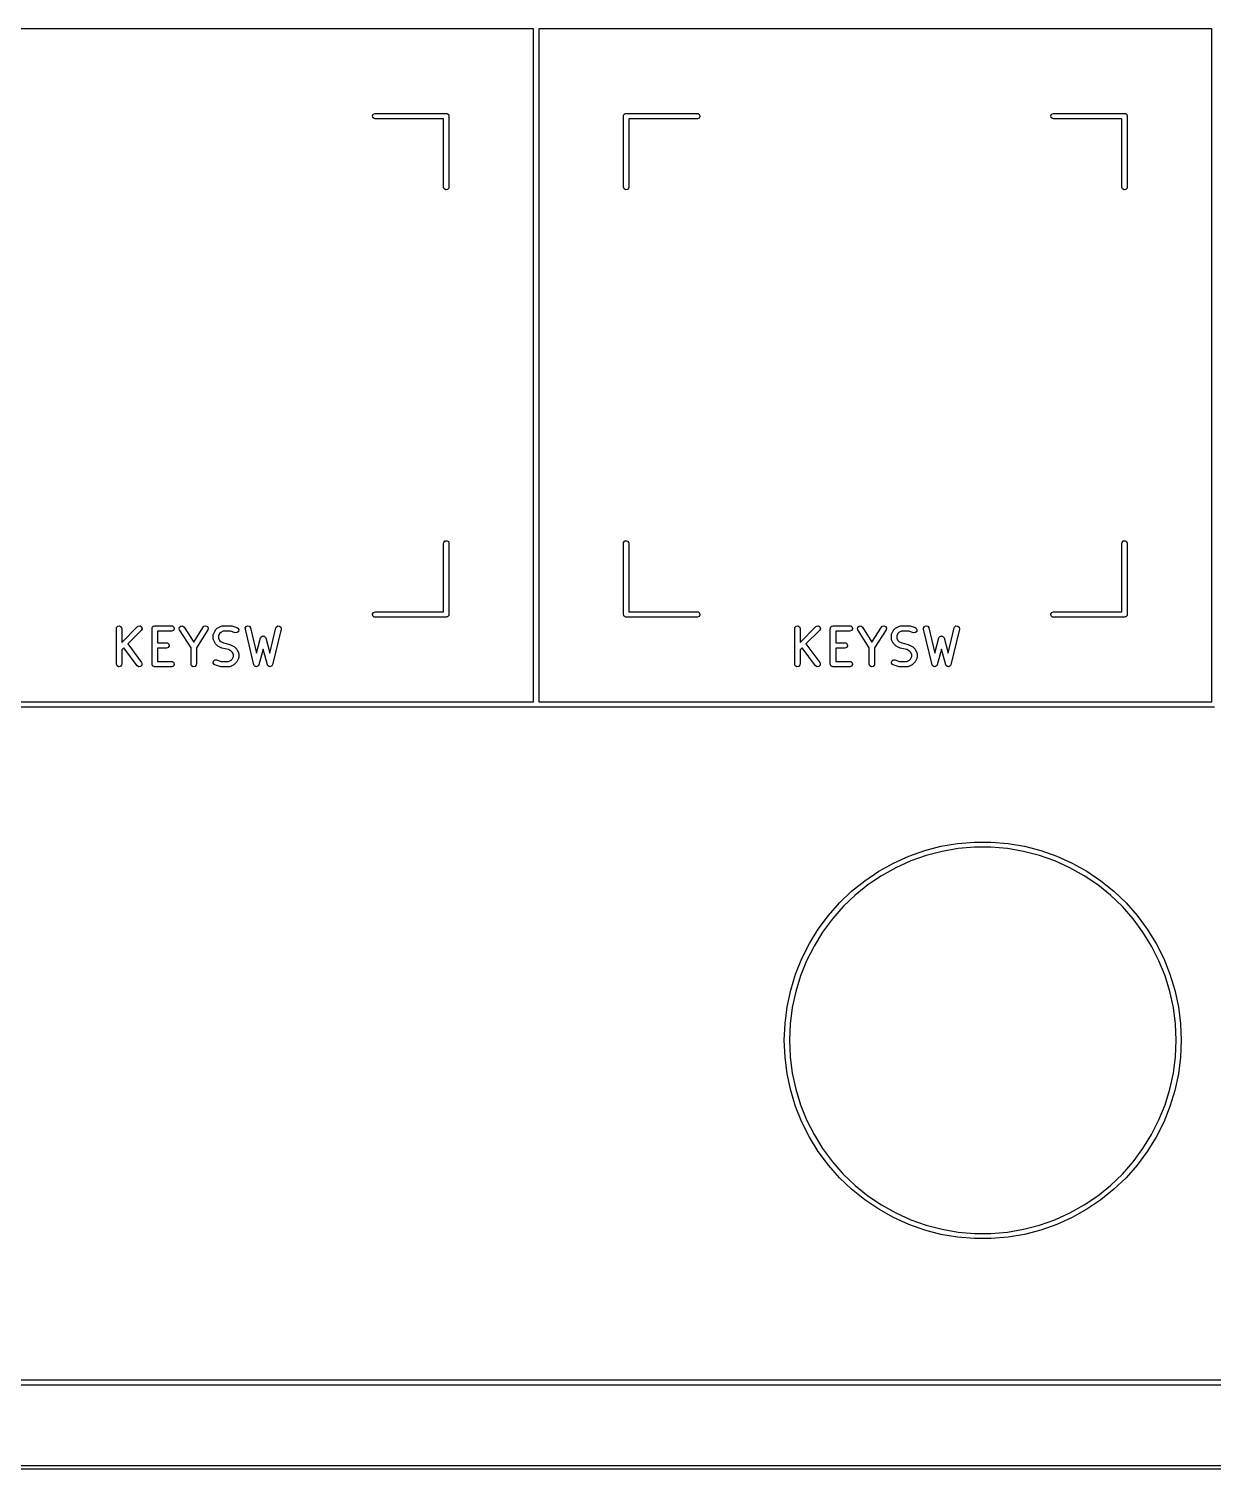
# Model space of a CAD drawing. Extents: x 382 to 810, y -162 to 0.
# Drawn here: x 548.52 to 581.78, y -161.91 to -121.45 of the extents above; entities that cross this region are included whole.
import ezdxf

# ---------------------------------------------------------------- set-up
doc = ezdxf.new("R2010")
doc.units = 0
doc.layers.add('BLACK', color=7, linetype='CONTINUOUS')

msp = doc.modelspace()

# ---------------------------------------------------------------- linework, layer by layer
at = {"layer": 'BLACK', "linetype": 'CONTINUOUS'}
for p, q in [((553.243, -121.449), (543.852, -121.449)), ((562.693, -121.449), (553.243, -121.449)), ((562.693, -140.349), (562.693, -121.449)), ((562.843, -121.449), (562.843, -140.349)), ((572.293, -121.449), (562.843, -121.449)), ((581.743, -121.449), (572.293, -121.449)), ((581.743, -140.349), (581.743, -121.449)), ((558.169, -123.886), (558.195, -123.842)), ((558.178, -123.937), (558.169, -123.886)), ((558.217, -123.97), (558.178, -123.937)), ((558.195, -123.842), (558.243, -123.824)), ((558.243, -123.974), (558.217, -123.97)), ((558.243, -123.824), (560.243, -123.824)), ((560.168, -123.974), (558.243, -123.974)), ((560.168, -125.899), (560.168, -123.974)), ((560.243, -123.824), (560.253, -123.826)), ((560.253, -123.826), (560.256, -123.826)), ((560.256, -123.826), (560.259, -123.827)), ((560.259, -123.827), (560.269, -123.829)), ((560.269, -123.829), (560.284, -123.842)), ((560.284, -123.842), (560.3, -123.851)), ((560.3, -123.851), (560.303, -123.858)), ((560.303, -123.858), (560.308, -123.862)), ((560.308, -123.862), (560.311, -123.881)), ((560.311, -123.881), (560.318, -123.899)), ((560.318, -123.899), (560.318, -125.899)), ((565.218, -123.899), (565.22, -123.89)), ((565.218, -125.899), (565.218, -123.899)), ((565.219, -123.886), (565.221, -123.884)), ((565.22, -123.89), (565.219, -123.886)), ((565.221, -123.884), (565.223, -123.874)), ((565.223, -123.874), (565.235, -123.859)), ((565.235, -123.859), (565.245, -123.842)), ((565.245, -123.842), (565.251, -123.84)), ((565.251, -123.84), (565.255, -123.835)), ((565.255, -123.835), (565.275, -123.831)), ((565.275, -123.831), (565.293, -123.824)), ((565.293, -123.824), (567.293, -123.824)), ((567.293, -123.974), (565.368, -123.974)), ((565.368, -123.974), (565.368, -125.899)), ((567.293, -123.824), (567.319, -123.829)), ((567.341, -123.957), (567.293, -123.974)), ((567.319, -123.829), (567.358, -123.862)), ((567.367, -123.913), (567.341, -123.957)), ((567.358, -123.862), (567.367, -123.913)), ((577.219, -123.886), (577.245, -123.842)), ((577.228, -123.937), (577.219, -123.886)), ((577.267, -123.97), (577.228, -123.937)), ((577.245, -123.842), (577.293, -123.824)), ((577.293, -123.974), (577.267, -123.97)), ((577.293, -123.824), (579.293, -123.824)), ((579.218, -123.974), (577.293, -123.974)), ((579.218, -125.899), (579.218, -123.974)), ((579.293, -123.824), (579.303, -123.826)), ((579.303, -123.826), (579.306, -123.826)), ((579.306, -123.826), (579.309, -123.827)), ((579.309, -123.827), (579.319, -123.829)), ((579.319, -123.829), (579.334, -123.842)), ((579.334, -123.842), (579.35, -123.851)), ((579.35, -123.851), (579.353, -123.858)), ((579.353, -123.858), (579.358, -123.862)), ((579.358, -123.862), (579.361, -123.881)), ((579.361, -123.881), (579.368, -123.899)), ((579.368, -123.899), (579.368, -125.899)), ((560.186, -125.948), (560.168, -125.899)), ((560.23, -125.973), (560.186, -125.948)), ((560.28, -125.964), (560.23, -125.973)), ((560.313, -125.925), (560.28, -125.964)), ((560.318, -125.899), (560.313, -125.925)), ((565.236, -125.948), (565.218, -125.899)), ((565.28, -125.973), (565.236, -125.948)), ((565.33, -125.964), (565.28, -125.973)), ((565.363, -125.925), (565.33, -125.964)), ((565.368, -125.899), (565.363, -125.925)), ((579.236, -125.948), (579.218, -125.899)), ((579.28, -125.973), (579.236, -125.948)), ((579.33, -125.964), (579.28, -125.973)), ((579.363, -125.925), (579.33, -125.964)), ((579.368, -125.899), (579.363, -125.925)), ((560.168, -135.899), (560.173, -135.874)), ((560.168, -137.824), (560.168, -135.899)), ((560.173, -135.874), (560.205, -135.835)), ((560.205, -135.835), (560.256, -135.826)), ((560.256, -135.826), (560.3, -135.851)), ((560.3, -135.851), (560.318, -135.899)), ((560.318, -135.899), (560.318, -137.899)), ((565.218, -135.899), (565.223, -135.874)), ((565.218, -137.899), (565.218, -135.899)), ((565.223, -135.874), (565.255, -135.835)), ((565.255, -135.835), (565.306, -135.826)), ((565.306, -135.826), (565.35, -135.851)), ((565.35, -135.851), (565.368, -135.899)), ((565.368, -135.899), (565.368, -137.824)), ((579.218, -135.899), (579.223, -135.874)), ((579.218, -137.824), (579.218, -135.899)), ((579.223, -135.874), (579.255, -135.835)), ((579.255, -135.835), (579.306, -135.826)), ((579.306, -135.826), (579.35, -135.851)), ((579.35, -135.851), (579.368, -135.899)), ((579.368, -135.899), (579.368, -137.899)), ((558.169, -137.886), (558.195, -137.842)), ((558.178, -137.937), (558.169, -137.886)), ((558.217, -137.97), (558.178, -137.937)), ((558.195, -137.842), (558.243, -137.824)), ((558.243, -137.824), (560.168, -137.824)), ((560.291, -137.957), (560.285, -137.959)), ((560.301, -137.94), (560.291, -137.957)), ((560.313, -137.925), (560.301, -137.94)), ((560.315, -137.915), (560.313, -137.925)), ((560.317, -137.913), (560.315, -137.915)), ((560.318, -137.899), (560.316, -137.909)), ((560.316, -137.909), (560.317, -137.913)), ((565.225, -137.918), (565.218, -137.899)), ((565.228, -137.937), (565.225, -137.918)), ((565.233, -137.941), (565.228, -137.937)), ((565.236, -137.948), (565.233, -137.941)), ((565.252, -137.957), (565.236, -137.948)), ((565.267, -137.97), (565.252, -137.957)), ((565.368, -137.824), (567.293, -137.824)), ((567.293, -137.824), (567.319, -137.829)), ((567.341, -137.957), (567.293, -137.974)), ((567.319, -137.829), (567.358, -137.862)), ((567.367, -137.913), (567.341, -137.957)), ((567.358, -137.862), (567.367, -137.913)), ((577.219, -137.886), (577.245, -137.842)), ((577.228, -137.937), (577.219, -137.886)), ((577.267, -137.97), (577.228, -137.937)), ((577.245, -137.842), (577.293, -137.824)), ((577.293, -137.824), (579.218, -137.824)), ((579.341, -137.957), (579.335, -137.959)), ((579.351, -137.94), (579.341, -137.957)), ((579.363, -137.925), (579.351, -137.94)), ((579.365, -137.915), (579.363, -137.925)), ((579.367, -137.913), (579.365, -137.915)), ((579.368, -137.899), (579.366, -137.909)), ((579.366, -137.909), (579.367, -137.913)), ((550.978, -138.292), (550.982, -138.266)), ((550.978, -139.292), (550.978, -138.292)), ((550.982, -138.266), (551.015, -138.227)), ((551.015, -138.227), (551.066, -138.218)), ((551.066, -138.218), (551.11, -138.244)), ((551.11, -138.244), (551.128, -138.292)), ((551.128, -138.682), (551.571, -138.239)), ((551.128, -138.292), (551.128, -138.682)), ((551.677, -138.345), (551.294, -138.727)), ((551.571, -138.239), (551.592, -138.224)), ((551.592, -138.224), (551.643, -138.219)), ((551.643, -138.219), (551.685, -138.249)), ((551.699, -138.298), (551.677, -138.345)), ((551.685, -138.249), (551.699, -138.298)), ((551.978, -138.292), (551.979, -138.282)), ((551.978, -139.292), (551.978, -138.292)), ((551.979, -138.279), (551.98, -138.276)), ((551.979, -138.282), (551.979, -138.279)), ((551.98, -138.276), (551.982, -138.266)), ((551.982, -138.266), (551.995, -138.251)), ((551.995, -138.251), (552.004, -138.234)), ((552.004, -138.234), (552.011, -138.232)), ((552.011, -138.232), (552.015, -138.227)), ((552.015, -138.227), (552.034, -138.223)), ((552.034, -138.223), (552.053, -138.217)), ((552.053, -138.217), (552.529, -138.217)), ((552.529, -138.217), (552.554, -138.221)), ((552.577, -138.349), (552.529, -138.367)), ((552.554, -138.221), (552.594, -138.254)), ((552.603, -138.305), (552.577, -138.349)), ((552.594, -138.254), (552.603, -138.305)), ((552.741, -138.308), (552.748, -138.257)), ((552.751, -138.332), (552.741, -138.308)), ((552.748, -138.257), (552.786, -138.223)), ((553.073, -138.837), (552.751, -138.332)), ((552.786, -138.223), (552.837, -138.22)), ((552.837, -138.22), (552.878, -138.252)), ((552.878, -138.252), (553.148, -138.676)), ((553.148, -138.676), (553.418, -138.252)), ((553.544, -138.332), (553.223, -138.837)), ((553.418, -138.252), (553.435, -138.232)), ((553.435, -138.232), (553.484, -138.217)), ((553.484, -138.217), (553.532, -138.236)), ((553.532, -138.236), (553.555, -138.282)), ((553.555, -138.282), (553.544, -138.332)), ((553.7, -138.449), (553.747, -138.354)), ((553.747, -138.354), (553.761, -138.335)), ((553.761, -138.334), (553.809, -138.286)), ((553.761, -138.335), (553.761, -138.334)), ((553.809, -138.286), (553.827, -138.274)), ((553.827, -138.274), (553.828, -138.272)), ((553.828, -138.272), (553.924, -138.225)), ((553.924, -138.225), (553.949, -138.217)), ((553.949, -138.217), (553.953, -138.218)), ((553.953, -138.218), (553.957, -138.217)), ((553.957, -138.217), (554.195, -138.217)), ((554.195, -138.217), (554.217, -138.221)), ((554.217, -138.221), (554.219, -138.221)), ((554.219, -138.221), (554.362, -138.268)), ((554.362, -138.268), (554.385, -138.281)), ((554.385, -138.281), (554.412, -138.324)), ((554.412, -138.324), (554.404, -138.375)), ((554.597, -138.283), (554.62, -138.237)), ((554.599, -138.309), (554.597, -138.283)), ((554.837, -139.309), (554.599, -138.309)), ((554.62, -138.237), (554.667, -138.217)), ((554.667, -138.217), (554.716, -138.232)), ((554.716, -138.232), (554.745, -138.274)), ((554.745, -138.274), (554.914, -138.985)), ((555.286, -138.985), (555.456, -138.274)), ((555.602, -138.309), (555.364, -139.309)), ((555.456, -138.274), (555.466, -138.251)), ((555.466, -138.251), (555.507, -138.22)), ((555.507, -138.22), (555.558, -138.223)), ((555.558, -138.223), (555.596, -138.258)), ((555.596, -138.258), (555.602, -138.309)), ((558.243, -137.974), (558.217, -137.97)), ((560.243, -137.974), (558.243, -137.974)), ((560.261, -137.968), (560.243, -137.974)), ((560.28, -137.964), (560.261, -137.968)), ((560.285, -137.959), (560.28, -137.964)), ((565.277, -137.972), (565.267, -137.97)), ((565.28, -137.973), (565.277, -137.972)), ((565.283, -137.973), (565.28, -137.973)), ((565.293, -137.974), (565.283, -137.973)), ((567.293, -137.974), (565.293, -137.974)), ((570.028, -138.292), (570.032, -138.266)), ((570.028, -139.292), (570.028, -138.292)), ((570.032, -138.266), (570.065, -138.227)), ((570.065, -138.227), (570.116, -138.218)), ((570.116, -138.218), (570.16, -138.244)), ((570.16, -138.244), (570.178, -138.292)), ((570.178, -138.682), (570.621, -138.239)), ((570.178, -138.292), (570.178, -138.682)), ((570.727, -138.345), (570.344, -138.727)), ((570.621, -138.239), (570.642, -138.224)), ((570.642, -138.224), (570.693, -138.219)), ((570.693, -138.219), (570.735, -138.249)), ((570.749, -138.298), (570.727, -138.345)), ((570.735, -138.249), (570.749, -138.298)), ((571.028, -138.292), (571.029, -138.282)), ((571.028, -139.292), (571.028, -138.292)), ((571.029, -138.279), (571.03, -138.276)), ((571.029, -138.282), (571.029, -138.279)), ((571.03, -138.276), (571.032, -138.266)), ((571.032, -138.266), (571.045, -138.251)), ((571.045, -138.251), (571.054, -138.234)), ((571.054, -138.234), (571.061, -138.232)), ((571.061, -138.232), (571.065, -138.227)), ((571.065, -138.227), (571.084, -138.223)), ((571.084, -138.223), (571.103, -138.217)), ((571.103, -138.217), (571.579, -138.217)), ((571.579, -138.217), (571.604, -138.221)), ((571.627, -138.349), (571.579, -138.367)), ((571.604, -138.221), (571.644, -138.254)), ((571.653, -138.305), (571.627, -138.349)), ((571.644, -138.254), (571.653, -138.305)), ((571.791, -138.308), (571.798, -138.257)), ((571.801, -138.332), (571.791, -138.308)), ((571.798, -138.257), (571.836, -138.223)), ((572.123, -138.837), (571.801, -138.332)), ((571.836, -138.223), (571.887, -138.22)), ((571.887, -138.22), (571.928, -138.252)), ((571.928, -138.252), (572.198, -138.676)), ((572.198, -138.676), (572.468, -138.252)), ((572.594, -138.332), (572.273, -138.837)), ((572.468, -138.252), (572.485, -138.232)), ((572.485, -138.232), (572.534, -138.217)), ((572.534, -138.217), (572.582, -138.236)), ((572.582, -138.236), (572.605, -138.282)), ((572.605, -138.282), (572.594, -138.332)), ((572.75, -138.449), (572.797, -138.354)), ((572.797, -138.354), (572.811, -138.335)), ((572.811, -138.334), (572.859, -138.286)), ((572.811, -138.335), (572.811, -138.334)), ((572.859, -138.286), (572.877, -138.274)), ((572.877, -138.274), (572.878, -138.272)), ((572.878, -138.272), (572.974, -138.225)), ((572.974, -138.225), (572.999, -138.217)), ((572.999, -138.217), (573.003, -138.218)), ((573.003, -138.218), (573.007, -138.217)), ((573.007, -138.217), (573.245, -138.217)), ((573.245, -138.217), (573.267, -138.221)), ((573.267, -138.221), (573.269, -138.221)), ((573.269, -138.221), (573.412, -138.268)), ((573.412, -138.268), (573.435, -138.281)), ((573.435, -138.281), (573.462, -138.324)), ((573.462, -138.324), (573.454, -138.375)), ((573.647, -138.283), (573.67, -138.237)), ((573.649, -138.309), (573.647, -138.283)), ((573.887, -139.309), (573.649, -138.309)), ((573.67, -138.237), (573.717, -138.217)), ((573.717, -138.217), (573.766, -138.232)), ((573.766, -138.232), (573.795, -138.274)), ((573.795, -138.274), (573.964, -138.985)), ((574.336, -138.985), (574.506, -138.274)), ((574.652, -138.309), (574.414, -139.309)), ((574.506, -138.274), (574.516, -138.251)), ((574.516, -138.251), (574.557, -138.22)), ((574.557, -138.22), (574.608, -138.223)), ((574.608, -138.223), (574.646, -138.258)), ((574.646, -138.258), (574.652, -138.309)), ((577.293, -137.974), (577.267, -137.97)), ((579.293, -137.974), (577.293, -137.974)), ((579.311, -137.968), (579.293, -137.974)), ((579.33, -137.964), (579.311, -137.968)), ((579.335, -137.959), (579.33, -137.964)), ((551.294, -138.727), (551.684, -139.247)), ((552.529, -138.367), (552.128, -138.367)), ((552.128, -138.367), (552.128, -138.693)), ((552.128, -138.693), (552.386, -138.693)), ((552.386, -138.693), (552.412, -138.698)), ((552.412, -138.698), (552.451, -138.73)), ((552.451, -138.73), (552.46, -138.781)), ((553.692, -138.482), (553.696, -138.457)), ((553.692, -138.578), (553.692, -138.482)), ((553.693, -138.582), (553.692, -138.578)), ((553.692, -138.586), (553.693, -138.582)), ((553.7, -138.611), (553.692, -138.586)), ((553.696, -138.457), (553.699, -138.453)), ((553.699, -138.453), (553.7, -138.449)), ((553.747, -138.706), (553.7, -138.611)), ((553.749, -138.707), (553.747, -138.706)), ((553.761, -138.726), (553.749, -138.707)), ((553.809, -138.773), (553.761, -138.726)), ((553.876, -138.431), (553.842, -138.5)), ((553.842, -138.5), (553.842, -138.56)), ((553.842, -138.56), (553.876, -138.628)), ((553.906, -138.401), (553.876, -138.431)), ((553.876, -138.628), (553.906, -138.659)), ((553.975, -138.367), (553.906, -138.401)), ((553.906, -138.659), (553.983, -138.697)), ((554.183, -138.367), (553.975, -138.367)), ((553.983, -138.697), (554.166, -138.743)), ((554.166, -138.743), (554.178, -138.748)), ((554.178, -138.748), (554.181, -138.749)), ((554.181, -138.749), (554.277, -138.796)), ((554.315, -138.411), (554.183, -138.367)), ((554.366, -138.409), (554.315, -138.411)), ((554.404, -138.375), (554.366, -138.409)), ((554.914, -138.985), (555.028, -138.558)), ((555.028, -138.558), (555.039, -138.535)), ((555.039, -138.535), (555.044, -138.531)), ((555.044, -138.531), (555.047, -138.524)), ((555.047, -138.524), (555.065, -138.516)), ((555.065, -138.516), (555.081, -138.505)), ((555.081, -138.505), (555.087, -138.506)), ((555.087, -138.506), (555.094, -138.503)), ((555.094, -138.503), (555.112, -138.508)), ((555.112, -138.508), (555.132, -138.51)), ((555.132, -138.51), (555.137, -138.514)), ((555.137, -138.514), (555.143, -138.516)), ((555.143, -138.516), (555.154, -138.532)), ((555.154, -138.532), (555.168, -138.546)), ((555.168, -138.546), (555.169, -138.553)), ((555.169, -138.553), (555.173, -138.558)), ((555.173, -138.558), (555.286, -138.985)), ((570.344, -138.727), (570.734, -139.247)), ((571.579, -138.367), (571.178, -138.367)), ((571.178, -138.367), (571.178, -138.693)), ((571.178, -138.693), (571.436, -138.693)), ((571.436, -138.693), (571.462, -138.698)), ((571.462, -138.698), (571.501, -138.73)), ((571.501, -138.73), (571.51, -138.781)), ((572.742, -138.482), (572.746, -138.457)), ((572.742, -138.578), (572.742, -138.482)), ((572.743, -138.582), (572.742, -138.578)), ((572.742, -138.586), (572.743, -138.582)), ((572.75, -138.611), (572.742, -138.586)), ((572.746, -138.457), (572.749, -138.453)), ((572.749, -138.453), (572.75, -138.449)), ((572.797, -138.706), (572.75, -138.611)), ((572.799, -138.707), (572.797, -138.706)), ((572.811, -138.726), (572.799, -138.707)), ((572.859, -138.773), (572.811, -138.726)), ((572.926, -138.431), (572.892, -138.5)), ((572.892, -138.5), (572.892, -138.56)), ((572.892, -138.56), (572.926, -138.628)), ((572.956, -138.401), (572.926, -138.431)), ((572.926, -138.628), (572.956, -138.659)), ((573.025, -138.367), (572.956, -138.401)), ((572.956, -138.659), (573.033, -138.697)), ((573.233, -138.367), (573.025, -138.367)), ((573.033, -138.697), (573.216, -138.743)), ((573.216, -138.743), (573.228, -138.748)), ((573.228, -138.748), (573.231, -138.749)), ((573.231, -138.749), (573.327, -138.796)), ((573.365, -138.411), (573.233, -138.367)), ((573.416, -138.409), (573.365, -138.411)), ((573.454, -138.375), (573.416, -138.409)), ((573.964, -138.985), (574.078, -138.558)), ((574.078, -138.558), (574.089, -138.535)), ((574.089, -138.535), (574.094, -138.531)), ((574.094, -138.531), (574.097, -138.524)), ((574.097, -138.524), (574.115, -138.516)), ((574.115, -138.516), (574.131, -138.505)), ((574.131, -138.505), (574.137, -138.506)), ((574.137, -138.506), (574.144, -138.503)), ((574.144, -138.503), (574.162, -138.508)), ((574.162, -138.508), (574.182, -138.51)), ((574.182, -138.51), (574.187, -138.514)), ((574.187, -138.514), (574.193, -138.516)), ((574.193, -138.516), (574.204, -138.532)), ((574.204, -138.532), (574.218, -138.546)), ((574.218, -138.546), (574.219, -138.553)), ((574.219, -138.553), (574.223, -138.558)), ((574.223, -138.558), (574.336, -138.985)), ((551.187, -138.835), (551.128, -138.894)), ((551.128, -138.894), (551.128, -139.292)), ((551.564, -139.337), (551.187, -138.835)), ((552.386, -138.843), (552.128, -138.843)), ((552.128, -138.843), (552.128, -139.217)), ((552.434, -138.825), (552.386, -138.843)), ((552.46, -138.781), (552.434, -138.825)), ((553.073, -139.292), (553.073, -138.837)), ((553.223, -138.837), (553.223, -139.292)), ((553.81, -138.774), (553.809, -138.773)), ((553.828, -138.787), (553.81, -138.774)), ((553.924, -138.835), (553.828, -138.787)), ((553.927, -138.835), (553.924, -138.835)), ((553.939, -138.841), (553.927, -138.835)), ((554.122, -138.886), (553.939, -138.841)), ((554.199, -138.925), (554.122, -138.886)), ((554.229, -138.955), (554.199, -138.925)), ((554.199, -139.183), (554.229, -139.152)), ((554.263, -139.024), (554.229, -138.955)), ((554.229, -139.152), (554.263, -139.084)), ((554.263, -139.084), (554.263, -139.024)), ((554.277, -138.796), (554.295, -138.81)), ((554.295, -138.81), (554.296, -138.81)), ((554.296, -138.81), (554.344, -138.858)), ((554.344, -138.858), (554.357, -138.876)), ((554.357, -138.876), (554.358, -138.877)), ((554.358, -138.877), (554.405, -138.973)), ((554.405, -139.135), (554.358, -139.23)), ((554.405, -138.973), (554.413, -138.998)), ((554.406, -139.13), (554.405, -139.135)), ((554.409, -139.127), (554.406, -139.13)), ((554.413, -139.101), (554.409, -139.127)), ((554.413, -138.998), (554.412, -139.002)), ((554.412, -139.002), (554.413, -139.006)), ((554.413, -139.006), (554.413, -139.101)), ((555.1, -138.869), (554.982, -139.311)), ((555.218, -139.311), (555.1, -138.869)), ((570.237, -138.835), (570.178, -138.894)), ((570.178, -138.894), (570.178, -139.292)), ((570.614, -139.337), (570.237, -138.835)), ((571.436, -138.843), (571.178, -138.843)), ((571.178, -138.843), (571.178, -139.217)), ((571.484, -138.825), (571.436, -138.843)), ((571.51, -138.781), (571.484, -138.825)), ((572.123, -139.292), (572.123, -138.837)), ((572.273, -138.837), (572.273, -139.292)), ((572.86, -138.774), (572.859, -138.773)), ((572.878, -138.787), (572.86, -138.774)), ((572.974, -138.835), (572.878, -138.787)), ((572.977, -138.835), (572.974, -138.835)), ((572.989, -138.841), (572.977, -138.835)), ((573.172, -138.886), (572.989, -138.841)), ((573.249, -138.925), (573.172, -138.886)), ((573.279, -138.955), (573.249, -138.925)), ((573.249, -139.183), (573.279, -139.152)), ((573.313, -139.024), (573.279, -138.955)), ((573.279, -139.152), (573.313, -139.084)), ((573.313, -139.084), (573.313, -139.024)), ((573.327, -138.796), (573.345, -138.81)), ((573.345, -138.81), (573.346, -138.81)), ((573.346, -138.81), (573.394, -138.858)), ((573.394, -138.858), (573.407, -138.876)), ((573.407, -138.876), (573.408, -138.877)), ((573.408, -138.877), (573.455, -138.973)), ((573.455, -139.135), (573.408, -139.23)), ((573.455, -138.973), (573.463, -138.998)), ((573.456, -139.13), (573.455, -139.135)), ((573.459, -139.127), (573.456, -139.13)), ((573.463, -139.101), (573.459, -139.127)), ((573.463, -138.998), (573.462, -139.002)), ((573.462, -139.002), (573.463, -139.006)), ((573.463, -139.006), (573.463, -139.101)), ((574.15, -138.869), (574.032, -139.311)), ((574.268, -139.311), (574.15, -138.869)), ((550.995, -139.34), (550.978, -139.292)), ((551.039, -139.366), (550.995, -139.34)), ((551.09, -139.357), (551.039, -139.366)), ((551.123, -139.317), (551.09, -139.357)), ((551.128, -139.292), (551.123, -139.317)), ((551.607, -139.365), (551.564, -139.337)), ((551.658, -139.359), (551.607, -139.365)), ((551.693, -139.321), (551.658, -139.359)), ((551.684, -139.247), (551.696, -139.27)), ((551.696, -139.27), (551.693, -139.321)), ((551.984, -139.31), (551.978, -139.292)), ((551.988, -139.329), (551.984, -139.31)), ((551.993, -139.334), (551.988, -139.329)), ((551.995, -139.34), (551.993, -139.334)), ((552.012, -139.35), (551.995, -139.34)), ((552.027, -139.362), (552.012, -139.35)), ((552.037, -139.364), (552.027, -139.362)), ((552.039, -139.366), (552.037, -139.364)), ((552.043, -139.365), (552.039, -139.366)), ((552.053, -139.367), (552.043, -139.365)), ((552.529, -139.367), (552.053, -139.367)), ((552.128, -139.217), (552.529, -139.217)), ((552.529, -139.217), (552.554, -139.221)), ((552.577, -139.349), (552.529, -139.367)), ((552.554, -139.221), (552.594, -139.254)), ((552.603, -139.305), (552.577, -139.349)), ((552.594, -139.254), (552.603, -139.305)), ((553.09, -139.34), (553.073, -139.292)), ((553.135, -139.366), (553.09, -139.34)), ((553.185, -139.357), (553.135, -139.366)), ((553.218, -139.317), (553.185, -139.357)), ((553.223, -139.292), (553.218, -139.317)), ((553.693, -139.259), (553.701, -139.208)), ((553.72, -139.303), (553.693, -139.259)), ((553.701, -139.208), (553.739, -139.174)), ((553.743, -139.315), (553.72, -139.303)), ((553.739, -139.174), (553.791, -139.173)), ((553.886, -139.363), (553.743, -139.315)), ((553.791, -139.173), (553.922, -139.217)), ((553.888, -139.363), (553.886, -139.363)), ((553.91, -139.367), (553.888, -139.363)), ((554.148, -139.367), (553.91, -139.367)), ((553.922, -139.217), (554.13, -139.217)), ((554.13, -139.217), (554.199, -139.183)), ((554.152, -139.365), (554.148, -139.367)), ((554.156, -139.366), (554.152, -139.365)), ((554.181, -139.359), (554.156, -139.366)), ((554.277, -139.311), (554.181, -139.359)), ((554.278, -139.31), (554.277, -139.311)), ((554.296, -139.297), (554.278, -139.31)), ((554.344, -139.25), (554.296, -139.297)), ((554.358, -139.23), (554.344, -139.248)), ((554.344, -139.248), (554.344, -139.25)), ((554.841, -139.316), (554.837, -139.309)), ((554.842, -139.324), (554.841, -139.316)), ((554.855, -139.337), (554.842, -139.324)), ((554.865, -139.352), (554.855, -139.337)), ((554.872, -139.354), (554.865, -139.352)), ((554.878, -139.36), (554.872, -139.354)), ((554.896, -139.361), (554.878, -139.36)), ((554.914, -139.367), (554.896, -139.361)), ((554.921, -139.364), (554.914, -139.367)), ((554.929, -139.364), (554.921, -139.364)), ((554.944, -139.354), (554.929, -139.364)), ((554.961, -139.346), (554.944, -139.354)), ((554.965, -139.339), (554.961, -139.346)), ((554.971, -139.335), (554.965, -139.339)), ((554.982, -139.311), (554.971, -139.335)), ((555.223, -139.318), (555.218, -139.311)), ((555.224, -139.325), (555.223, -139.318)), ((555.237, -139.338), (555.224, -139.325)), ((555.248, -139.353), (555.237, -139.338)), ((555.255, -139.355), (555.248, -139.353)), ((555.261, -139.361), (555.255, -139.355)), ((555.279, -139.362), (555.261, -139.361)), ((555.297, -139.367), (555.279, -139.362)), ((555.304, -139.363), (555.297, -139.367)), ((555.312, -139.364), (555.304, -139.363)), ((555.327, -139.353), (555.312, -139.364)), ((555.344, -139.345), (555.327, -139.353)), ((555.347, -139.338), (555.344, -139.345)), ((555.353, -139.333), (555.347, -139.338)), ((555.364, -139.309), (555.353, -139.333)), ((570.045, -139.34), (570.028, -139.292)), ((570.089, -139.366), (570.045, -139.34)), ((570.14, -139.357), (570.089, -139.366)), ((570.173, -139.317), (570.14, -139.357)), ((570.178, -139.292), (570.173, -139.317)), ((570.657, -139.365), (570.614, -139.337)), ((570.708, -139.359), (570.657, -139.365)), ((570.743, -139.321), (570.708, -139.359)), ((570.734, -139.247), (570.746, -139.27)), ((570.746, -139.27), (570.743, -139.321)), ((571.034, -139.31), (571.028, -139.292)), ((571.038, -139.329), (571.034, -139.31)), ((571.043, -139.334), (571.038, -139.329)), ((571.045, -139.34), (571.043, -139.334)), ((571.062, -139.35), (571.045, -139.34)), ((571.077, -139.362), (571.062, -139.35)), ((571.087, -139.364), (571.077, -139.362)), ((571.089, -139.366), (571.087, -139.364)), ((571.093, -139.365), (571.089, -139.366)), ((571.103, -139.367), (571.093, -139.365)), ((571.579, -139.367), (571.103, -139.367)), ((571.178, -139.217), (571.579, -139.217)), ((571.579, -139.217), (571.604, -139.221)), ((571.627, -139.349), (571.579, -139.367)), ((571.604, -139.221), (571.644, -139.254)), ((571.653, -139.305), (571.627, -139.349)), ((571.644, -139.254), (571.653, -139.305)), ((572.14, -139.34), (572.123, -139.292)), ((572.185, -139.366), (572.14, -139.34)), ((572.235, -139.357), (572.185, -139.366)), ((572.268, -139.317), (572.235, -139.357)), ((572.273, -139.292), (572.268, -139.317)), ((572.743, -139.259), (572.751, -139.208)), ((572.77, -139.303), (572.743, -139.259)), ((572.751, -139.208), (572.789, -139.174)), ((572.793, -139.315), (572.77, -139.303)), ((572.789, -139.174), (572.841, -139.173)), ((572.936, -139.363), (572.793, -139.315)), ((572.841, -139.173), (572.972, -139.217)), ((572.938, -139.363), (572.936, -139.363)), ((572.96, -139.367), (572.938, -139.363)), ((573.198, -139.367), (572.96, -139.367)), ((572.972, -139.217), (573.18, -139.217)), ((573.18, -139.217), (573.249, -139.183)), ((573.202, -139.365), (573.198, -139.367)), ((573.206, -139.366), (573.202, -139.365)), ((573.231, -139.359), (573.206, -139.366)), ((573.327, -139.311), (573.231, -139.359)), ((573.328, -139.31), (573.327, -139.311)), ((573.346, -139.297), (573.328, -139.31)), ((573.394, -139.25), (573.346, -139.297)), ((573.408, -139.23), (573.394, -139.248)), ((573.394, -139.248), (573.394, -139.25)), ((573.891, -139.316), (573.887, -139.309)), ((573.892, -139.324), (573.891, -139.316)), ((573.905, -139.337), (573.892, -139.324)), ((573.915, -139.352), (573.905, -139.337)), ((573.922, -139.354), (573.915, -139.352)), ((573.928, -139.36), (573.922, -139.354)), ((573.946, -139.361), (573.928, -139.36)), ((573.964, -139.367), (573.946, -139.361)), ((573.971, -139.364), (573.964, -139.367)), ((573.979, -139.364), (573.971, -139.364)), ((573.994, -139.354), (573.979, -139.364)), ((574.011, -139.346), (573.994, -139.354)), ((574.015, -139.339), (574.011, -139.346)), ((574.021, -139.335), (574.015, -139.339)), ((574.032, -139.311), (574.021, -139.335)), ((574.273, -139.318), (574.268, -139.311)), ((574.274, -139.325), (574.273, -139.318)), ((574.287, -139.338), (574.274, -139.325)), ((574.298, -139.353), (574.287, -139.338)), ((574.305, -139.355), (574.298, -139.353)), ((574.311, -139.361), (574.305, -139.355)), ((574.329, -139.362), (574.311, -139.361)), ((574.347, -139.367), (574.329, -139.362)), ((574.354, -139.363), (574.347, -139.367)), ((574.362, -139.364), (574.354, -139.363)), ((574.377, -139.353), (574.362, -139.364)), ((574.394, -139.345), (574.377, -139.353)), ((574.397, -139.338), (574.394, -139.345)), ((574.403, -139.333), (574.397, -139.338)), ((574.414, -139.309), (574.403, -139.333)), ((543.793, -140.349), (562.693, -140.349)), ((562.843, -140.349), (581.743, -140.349)), ((562.768, -140.499), (543.718, -140.499)), ((581.818, -140.499), (562.768, -140.499)), ((573.678, -144.529), (574.135, -144.41)), ((574.135, -144.41), (574.602, -144.33)), ((574.602, -144.33), (575.073, -144.29)), ((575.073, -144.29), (575.547, -144.29)), ((575.547, -144.29), (576.018, -144.33)), ((576.018, -144.33), (576.485, -144.41)), ((576.485, -144.41), (576.942, -144.529)), ((572.8, -144.882), (573.231, -144.687)), ((573.285, -144.822), (572.865, -145.012)), ((573.231, -144.687), (573.678, -144.529)), ((573.72, -144.668), (573.285, -144.822)), ((574.166, -144.552), (573.72, -144.668)), ((574.62, -144.474), (574.166, -144.552)), ((575.08, -144.435), (574.62, -144.474)), ((575.54, -144.435), (575.08, -144.435)), ((576, -144.474), (575.54, -144.435)), ((576.454, -144.552), (576, -144.474)), ((576.9, -144.668), (576.454, -144.552)), ((577.335, -144.822), (576.9, -144.668)), ((576.942, -144.529), (577.389, -144.687)), ((577.755, -145.012), (577.335, -144.822)), ((577.389, -144.687), (577.82, -144.882)), ((571.995, -145.378), (572.387, -145.113)), ((572.463, -145.236), (572.081, -145.494)), ((572.387, -145.113), (572.8, -144.882)), ((572.865, -145.012), (572.463, -145.236)), ((578.157, -145.236), (577.755, -145.012)), ((577.82, -144.882), (578.233, -145.113)), ((578.539, -145.494), (578.157, -145.236)), ((578.233, -145.113), (578.625, -145.378)), ((571.627, -145.675), (571.995, -145.378)), ((572.081, -145.494), (571.723, -145.784)), ((578.897, -145.784), (578.539, -145.494)), ((578.625, -145.378), (578.993, -145.675)), ((570.972, -146.358), (571.285, -146.002)), ((571.285, -146.002), (571.627, -145.675)), ((571.723, -145.784), (571.39, -146.103)), ((579.23, -146.103), (578.897, -145.784)), ((578.993, -145.675), (579.335, -146.002)), ((579.335, -146.002), (579.648, -146.358)), ((570.691, -146.738), (570.972, -146.358)), ((571.085, -146.449), (570.811, -146.819)), ((571.39, -146.103), (571.085, -146.449)), ((579.535, -146.449), (579.23, -146.103)), ((579.809, -146.819), (579.535, -146.449)), ((579.648, -146.358), (579.929, -146.738)), ((570.443, -147.141), (570.691, -146.738)), ((570.811, -146.819), (570.57, -147.212)), ((580.05, -147.212), (579.809, -146.819)), ((579.929, -146.738), (580.177, -147.141)), ((570.23, -147.564), (570.443, -147.141)), ((570.57, -147.212), (570.362, -147.623)), ((580.258, -147.623), (580.05, -147.212)), ((580.177, -147.141), (580.39, -147.564)), ((570.053, -148.003), (570.23, -147.564)), ((570.362, -147.623), (570.19, -148.051)), ((580.43, -148.051), (580.258, -147.623)), ((580.39, -147.564), (580.567, -148.003)), ((569.915, -148.455), (570.053, -148.003)), ((570.19, -148.051), (570.055, -148.492)), ((580.565, -148.492), (580.43, -148.051)), ((580.567, -148.003), (580.705, -148.455)), ((569.815, -148.918), (569.915, -148.455)), ((580.705, -148.455), (580.805, -148.918)), ((570.055, -148.492), (569.958, -148.942)), ((580.662, -148.942), (580.565, -148.492)), ((569.755, -149.387), (569.815, -148.918)), ((569.958, -148.942), (569.9, -149.4)), ((580.72, -149.4), (580.662, -148.942)), ((580.805, -148.918), (580.865, -149.387)), ((569.735, -149.86), (569.755, -149.387)), ((569.9, -149.4), (569.88, -149.86)), ((580.74, -149.86), (580.72, -149.4)), ((580.865, -149.387), (580.885, -149.86)), ((569.755, -150.333), (569.735, -149.86)), ((569.88, -149.86), (569.9, -150.32)), ((580.72, -150.32), (580.74, -149.86)), ((580.885, -149.86), (580.865, -150.333)), ((569.815, -150.802), (569.755, -150.333)), ((569.9, -150.32), (569.958, -150.778)), ((580.662, -150.778), (580.72, -150.32)), ((580.865, -150.333), (580.805, -150.802)), ((569.915, -151.265), (569.815, -150.802)), ((569.958, -150.778), (570.055, -151.228)), ((580.565, -151.228), (580.662, -150.778)), ((580.805, -150.802), (580.705, -151.265)), ((570.053, -151.717), (569.915, -151.265)), ((570.055, -151.228), (570.19, -151.669)), ((580.43, -151.669), (580.565, -151.228)), ((580.705, -151.265), (580.567, -151.717)), ((570.19, -151.669), (570.362, -152.097)), ((580.258, -152.097), (580.43, -151.669)), ((570.23, -152.156), (570.053, -151.717)), ((570.362, -152.097), (570.57, -152.508)), ((580.05, -152.508), (580.258, -152.097)), ((580.567, -151.717), (580.39, -152.156)), ((570.443, -152.579), (570.23, -152.156)), ((570.57, -152.508), (570.811, -152.901)), ((579.809, -152.901), (580.05, -152.508)), ((580.39, -152.156), (580.177, -152.579)), ((570.691, -152.982), (570.443, -152.579)), ((570.811, -152.901), (571.085, -153.271)), ((579.535, -153.271), (579.809, -152.901)), ((580.177, -152.579), (579.929, -152.982)), ((570.972, -153.362), (570.691, -152.982)), ((571.085, -153.271), (571.39, -153.617)), ((579.23, -153.617), (579.535, -153.271)), ((579.929, -152.982), (579.648, -153.362)), ((571.285, -153.718), (570.972, -153.362)), ((571.627, -154.045), (571.285, -153.718)), ((571.39, -153.617), (571.723, -153.936)), ((578.897, -153.936), (579.23, -153.617)), ((579.335, -153.718), (578.993, -154.045)), ((579.648, -153.362), (579.335, -153.718)), ((571.995, -154.342), (571.627, -154.045)), ((571.723, -153.936), (572.081, -154.226)), ((578.539, -154.226), (578.897, -153.936)), ((578.993, -154.045), (578.625, -154.342)), ((572.387, -154.607), (571.995, -154.342)), ((572.081, -154.226), (572.463, -154.484)), ((572.463, -154.484), (572.865, -154.708)), ((577.755, -154.708), (578.157, -154.484)), ((578.157, -154.484), (578.539, -154.226)), ((578.625, -154.342), (578.233, -154.607)), ((572.8, -154.838), (572.387, -154.607)), ((573.231, -155.033), (572.8, -154.838)), ((572.865, -154.708), (573.285, -154.898)), ((573.285, -154.898), (573.72, -155.052)), ((576.9, -155.052), (577.335, -154.898)), ((577.335, -154.898), (577.755, -154.708)), ((577.82, -154.838), (577.389, -155.033)), ((578.233, -154.607), (577.82, -154.838)), ((573.678, -155.191), (573.231, -155.033)), ((574.135, -155.31), (573.678, -155.191)), ((573.72, -155.052), (574.166, -155.168)), ((574.602, -155.39), (574.135, -155.31)), ((574.166, -155.168), (574.62, -155.246)), ((574.62, -155.246), (575.08, -155.285)), ((575.08, -155.285), (575.54, -155.285)), ((575.54, -155.285), (576, -155.246)), ((576, -155.246), (576.454, -155.168)), ((576.485, -155.31), (576.018, -155.39)), ((576.454, -155.168), (576.9, -155.052)), ((576.942, -155.191), (576.485, -155.31)), ((577.389, -155.033), (576.942, -155.191)), ((575.073, -155.43), (574.602, -155.39)), ((575.547, -155.43), (575.073, -155.43)), ((576.018, -155.39), (575.547, -155.43)), ((534.268, -159.399), (653.18, -159.399)), ((653.255, -159.549), (534.193, -159.549)), ((384.174, -161.806), (808.037, -161.806)), ((808.037, -161.906), (384.174, -161.906))]:
    msp.add_line(p, q, dxfattribs=at)

doc.saveas('drawing.dxf')
